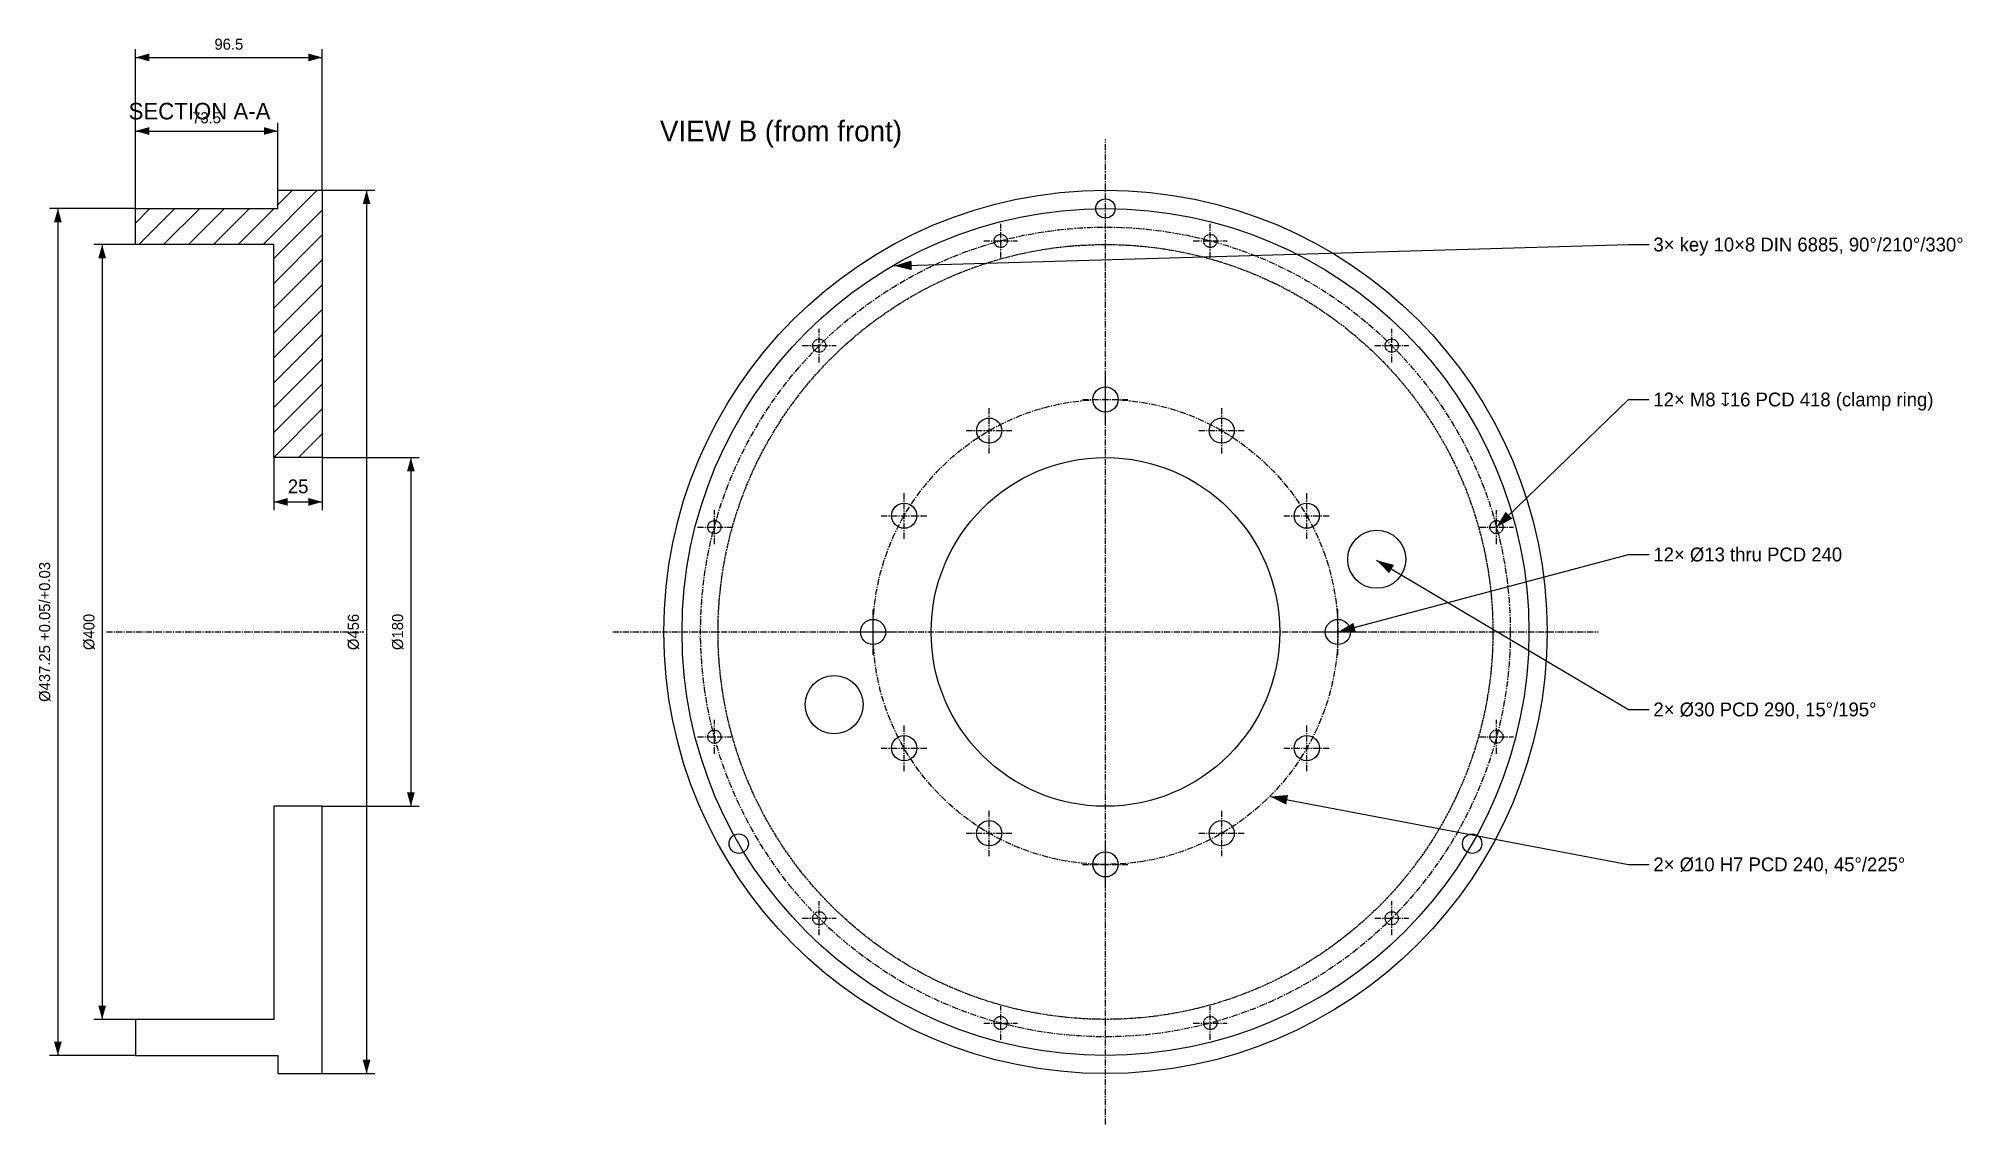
# Model space of a CAD drawing. Header units: millimetres. Extents: x -6 to 988, y -254 to 306.
import ezdxf
from ezdxf.enums import TextEntityAlignment as Align

# ---------------------------------------------------------------- set-up
doc = ezdxf.new("R2010")
doc.units = ezdxf.units.MM
doc.linetypes.add('CENTER', pattern=[5.08, 3.175, -0.635, 0.635, -0.635])
doc.linetypes.add('DASHED', pattern=[1.524, 1.27, -0.254])
for name, color, linetype in [('CENTER', 1, 'CENTER'), ('DIM', 3, 'Continuous'), ('HATCH', 9, 'Continuous'), ('HIDDEN', 8, 'DASHED'), ('OUTLINE', 7, 'Continuous'), ('TEXT', 3, 'Continuous'), ('THIN', 7, 'Continuous')]:
    doc.layers.add(name, color=color, linetype=linetype)

msp = doc.modelspace()

# ---------------------------------------------------------------- hatches: boundary and pattern name
at = {"layer": 'DIM'}
for points in [[(44.29, 296.57), (51.43, 294.57), (51.43, 298.57)], [(140.79, 296.57), (133.64, 298.57), (133.64, 294.57)], [(44.29, 258.6), (51.43, 256.6), (51.43, 260.6)], [(117.79, 258.6), (110.64, 260.6), (110.64, 256.6)], [(4.29, 218.6), (2.29, 211.46), (6.29, 211.46)], [(163.64, 228), (161.64, 220.86), (165.64, 220.86)], [(27.14, 200), (25.14, 192.86), (29.14, 192.86)], [(436.07, 189), (445.07, 186.76), (444.92, 191.76)], [(186.5, 90), (184.5, 82.86), (188.5, 82.86)], [(115.79, 67.14), (122.93, 65.14), (122.93, 69.14)], [(140.79, 67.14), (133.64, 69.14), (133.64, 65.14)], [(746.95, 54.09), (755.11, 58.5), (751.63, 62.1)], [(685.07, 37), (691.48, 30.3), (694.03, 34.6)], [(665.07, 0), (674.34, -0.12), (673.05, 4.72)], [(186.5, -90), (188.5, -82.86), (184.5, -82.86)], [(630.07, -85), (638.38, -89.12), (639.31, -84.2)], [(27.14, -200), (29.14, -192.86), (25.14, -192.86)], [(4.29, -218.6), (6.29, -211.46), (2.29, -211.46)], [(163.64, -228), (165.64, -220.86), (161.64, -220.86)]]:
    msp.add_hatch(color=7, dxfattribs=at).paths.add_polyline_path(points)
at = {"layer": 'HATCH'}
h = msp.add_hatch(dxfattribs=at)
h.set_pattern_fill('ANSI31', scale=2.8571)
h.paths.add_polyline_path([(44.29, 200), (44.29, 218.6), (117.79, 218.6), (117.79, 228), (140.79, 228), (140.79, 90), (115.79, 90), (115.79, 200)])

# ---------------------------------------------------------------- linework, layer by layer
at = {"layer": 'CENTER'}
for p, q in [((545.07, -254.29), (545.07, 254.29)), ((490.98, 193.12), (490.98, 210.64)), ((599.16, 193.12), (599.16, 210.64)), ((482.22, 201.88), (499.74, 201.88)), ((590.41, 201.88), (607.92, 201.88)), ((397.29, 139.03), (397.29, 156.54)), ((692.86, 139.03), (692.86, 156.54)), ((388.53, 147.79), (406.04, 147.79)), ((684.1, 147.79), (701.61, 147.79)), ((545.07, 108.14), (545.07, 131.86)), ((533.21, 120), (556.93, 120)), ((485.07, 92.07), (485.07, 115.78)), ((605.07, 92.07), (605.07, 115.78)), ((473.21, 103.92), (496.93, 103.92)), ((593.21, 103.92), (616.93, 103.92)), ((441.15, 48.14), (441.15, 71.86)), ((648.99, 48.14), (648.99, 71.86)), ((343.19, 45.34), (343.19, 62.85)), ((429.29, 60), (453.01, 60)), ((637.14, 60), (660.85, 60)), ((746.95, 45.34), (746.95, 62.85)), ((334.44, 54.09), (351.95, 54.09)), ((738.19, 54.09), (755.71, 54.09)), ((425.07, -11.86), (425.07, 11.86)), ((665.07, -11.86), (665.07, 11.86)), ((29.36, 0), (162.21, 0)), ((290.79, 0), (799.36, 0)), ((413.21, 0), (436.93, 0)), ((653.21, 0), (676.93, 0)), ((343.19, -62.85), (343.19, -45.34)), ((441.15, -71.86), (441.15, -48.14)), ((648.99, -71.86), (648.99, -48.14)), ((746.95, -62.85), (746.95, -45.34)), ((334.44, -54.09), (351.95, -54.09)), ((738.19, -54.09), (755.71, -54.09)), ((429.29, -60), (453.01, -60)), ((637.14, -60), (660.85, -60)), ((485.07, -115.78), (485.07, -92.07)), ((605.07, -115.78), (605.07, -92.07)), ((473.21, -103.92), (496.93, -103.92)), ((545.07, -131.86), (545.07, -108.14)), ((593.21, -103.92), (616.93, -103.92)), ((533.21, -120), (556.93, -120)), ((397.29, -156.54), (397.29, -139.03)), ((692.86, -156.54), (692.86, -139.03)), ((388.53, -147.79), (406.04, -147.79)), ((684.1, -147.79), (701.61, -147.79)), ((490.98, -210.64), (490.98, -193.12)), ((599.16, -210.64), (599.16, -193.12)), ((482.22, -201.88), (499.74, -201.88)), ((590.41, -201.88), (607.92, -201.88))]:
    msp.add_line(p, q, dxfattribs=at)
for radius in [209, 120]:
    msp.add_circle((545.07, 0), radius, dxfattribs=at)
at = {"layer": 'DIM'}
for p, q in [((44.29, 228), (44.29, 300.86)), ((140.79, 228), (140.79, 300.86)), ((44.29, 296.57), (140.79, 296.57)), ((44.29, 218.6), (44.29, 262.89)), ((44.29, 258.6), (117.79, 258.6)), ((117.79, 218.6), (117.79, 262.89)), ((44.29, 218.6), (0, 218.6)), ((4.29, 218.6), (4.29, -218.6)), ((117.79, 228), (167.93, 228)), ((163.64, 228), (163.64, -228)), ((44.29, 200), (22.86, 200)), ((27.14, 200), (27.14, -200)), ((436.07, 189), (815.07, 200)), ((815.07, 200), (825.79, 200)), ((746.95, 54.09), (815.07, 120)), ((815.07, 120), (825.79, 120)), ((115.79, 90), (115.79, 62.86)), ((140.79, 90), (140.79, 62.86)), ((140.79, 90), (190.79, 90)), ((186.5, 90), (186.5, -90)), ((115.79, 67.14), (140.79, 67.14)), ((665.07, 0), (815.07, 40)), ((815.07, 40), (825.79, 40)), ((685.07, 37), (815.07, -40)), ((815.07, -40), (825.79, -40)), ((630.07, -85), (815.07, -120)), ((140.79, -90), (190.79, -90)), ((815.07, -120), (825.79, -120)), ((44.29, -200), (22.86, -200)), ((44.29, -218.6), (0, -218.6)), ((140.79, -228), (167.93, -228))]:
    msp.add_line(p, q, dxfattribs=at)
at = {"layer": 'HIDDEN'}
for centre, radius in [((545.07, 0), 200), ((490.98, 201.88), 3.4), ((599.16, 201.88), 3.4), ((397.29, 147.79), 3.4), ((692.86, 147.79), 3.4), ((343.19, 54.09), 3.4), ((746.95, 54.09), 3.4), ((343.19, -54.09), 3.4), ((746.95, -54.09), 3.4), ((397.29, -147.79), 3.4), ((692.86, -147.79), 3.4), ((490.98, -201.88), 3.4), ((599.16, -201.88), 3.4)]:
    msp.add_circle(centre, radius, dxfattribs=at)
at = {"layer": 'OUTLINE'}
for points in [[(44.29, 200), (44.29, 218.6), (117.79, 218.6), (117.79, 228), (140.79, 228), (140.79, 90), (115.79, 90), (115.79, 200)], [(44.29, -200), (44.29, -218.6), (117.79, -218.6), (117.79, -228), (140.79, -228), (140.79, -90), (115.79, -90), (115.79, -200)]]:
    msp.add_lwpolyline(points, close=True, dxfattribs=at)
for centre, radius in [((545.07, 0), 228), ((545.07, 0), 218.6), ((545.07, 120), 6.5), ((485.07, 103.92), 6.5), ((605.07, 103.92), 6.5), ((545.07, 0), 90), ((441.15, 60), 6.5), ((648.99, 60), 6.5), ((685.13, 37.53), 15), ((425.07, 0), 6.5), ((665.07, 0), 6.5), ((405.01, -37.53), 15), ((441.15, -60), 6.5), ((648.99, -60), 6.5), ((485.07, -103.92), 6.5), ((605.07, -103.92), 6.5), ((545.07, -120), 6.5)]:
    msp.add_circle(centre, radius, dxfattribs=at)
at = {"layer": 'THIN'}
for centre in [(545.07, 218.6), (355.76, -109.3), (734.38, -109.3)]:
    msp.add_circle(centre, 5, dxfattribs=at)

# ---------------------------------------------------------------- texts
at = {"layer": 'DIM'}
for s, height, p in [('96.5', 5.714, (92.54, 298.86)), ('73.5', 5.714, (81.04, 260.89)), ('25', 7.143, (128.29, 69.43))]:
    msp.add_text(s, height=height, dxfattribs=at).set_placement(p, align=Align.BOTTOM_CENTER)
for s, p in [('3× key 10×8 DIN 6885, 90°/210°/330°', (827.93, 200)), ('12× M8 ↧16 PCD 418 (clamp ring)', (827.93, 120)), ('12× Ø13 thru PCD 240', (827.93, 40)), ('2× Ø30 PCD 290, 15°/195°', (827.93, -40)), ('2× Ø10 H7 PCD 240, 45°/225°', (827.93, -120))]:
    msp.add_text(s, height=7.1429, dxfattribs=at).set_placement(p, align=Align.MIDDLE_LEFT)
for s, height, p in [('Ø437.25 +0.05/+0.03', 5.7143, (2, 0)), ('Ø400', 5.714, (24.86, 0)), ('Ø456', 5.714, (161.36, 0)), ('Ø180', 5.714, (184.21, 0))]:
    msp.add_text(s, height=height, rotation=90, dxfattribs=at).set_placement(p, align=Align.BOTTOM_CENTER)
at = {"layer": 'TEXT'}
for s, height, p in [('SECTION A-A', 8.5714, (40.79, 262)), ('VIEW B (from front)', 10.7143, (315.07, 250))]:
    msp.add_text(s, height=height, dxfattribs=at).set_placement(p, align=Align.BOTTOM_LEFT)

doc.saveas('drawing.dxf')
